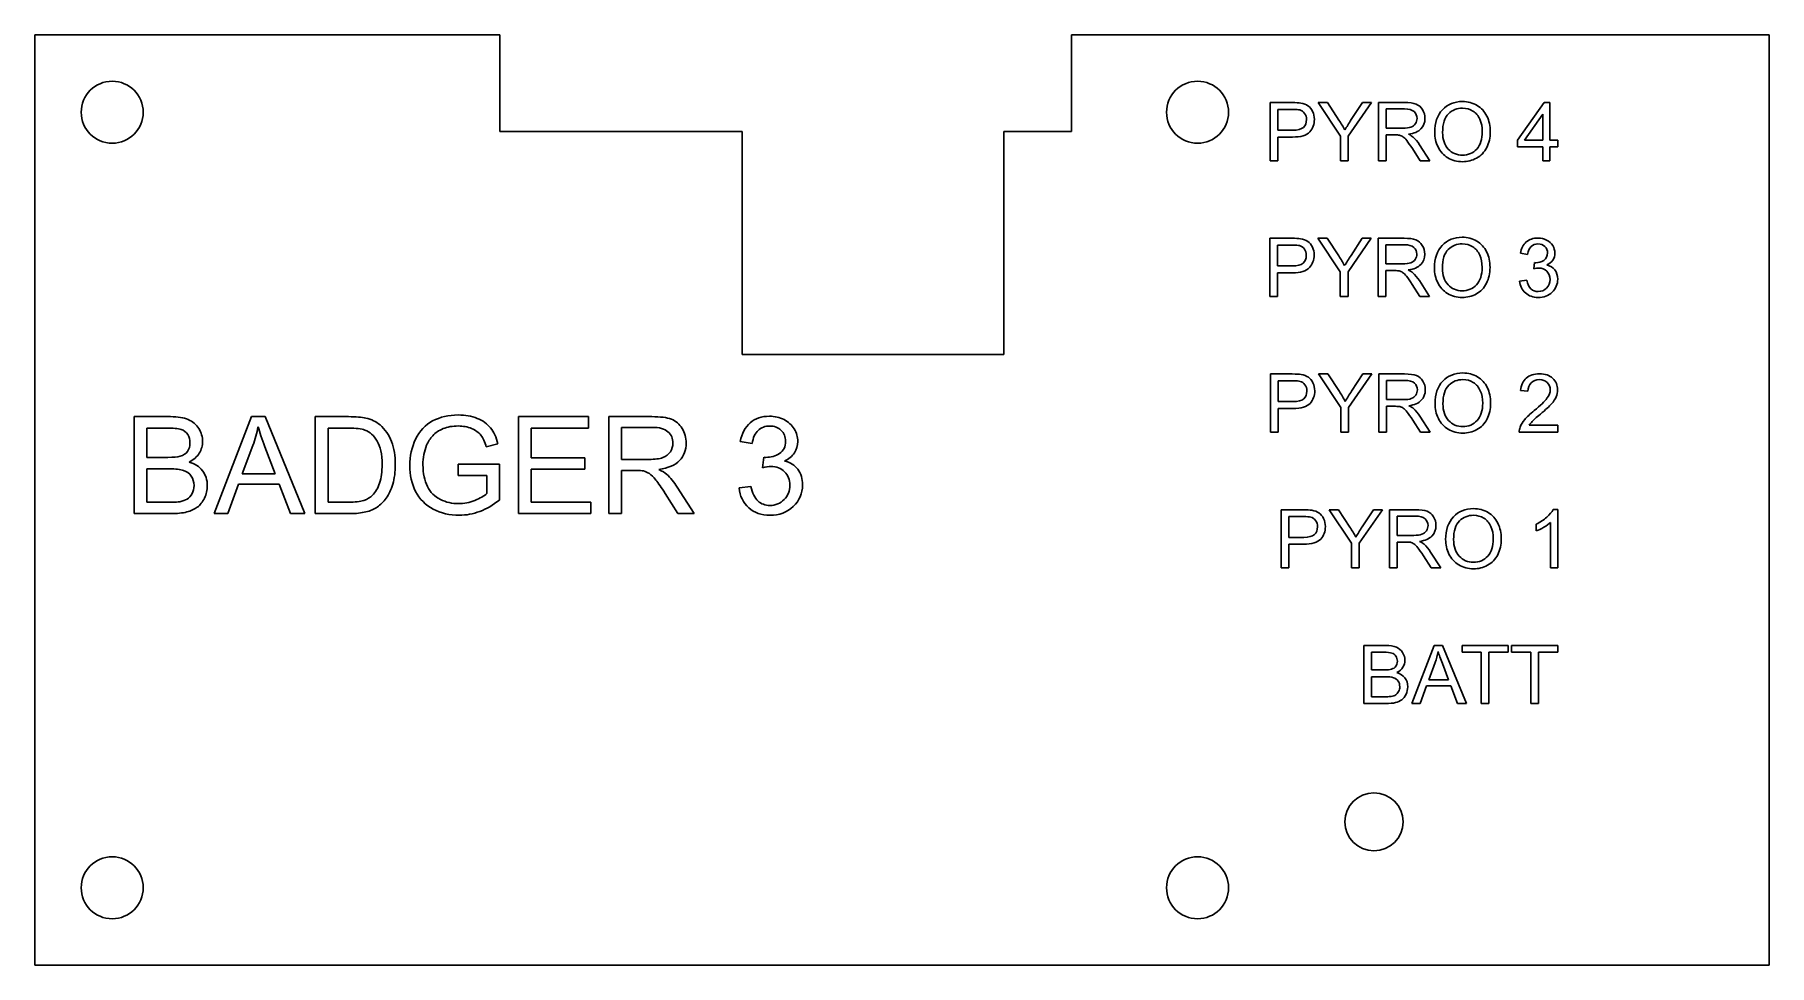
# Model space of a CAD drawing. Header units: millimetres. Extents: x 0 to 89.5, y 0 to 48.
import ezdxf

# ---------------------------------------------------------------- set-up
doc = ezdxf.new("R2010")
doc.units = ezdxf.units.MM
doc.layers.get('0').update_dxf_attribs({"lineweight": 25, "true_color": 0xffffff})

msp = doc.modelspace()

# ---------------------------------------------------------------- linework, layer by layer
for p, q in [((0, 48), (0, 0)), ((24, 48), (0, 48)), ((24, 48), (24, 43)), ((53.5, 43), (53.5, 48)), ((89.5, 48), (53.5, 48)), ((89.5, 0), (89.5, 48)), ((24, 43), (36.5, 43)), ((36.5, 43), (36.5, 31.5)), ((50, 31.5), (50, 43)), ((50, 43), (53.5, 43)), ((36.5, 31.5), (50, 31.5)), ((0, 0), (89.5, 0))]:
    msp.add_line(p, q)
at = {"color": 1, "true_color": 0xff0000}
for p, q in [((63.739, 41.5), (63.739, 44.5)), ((63.739, 44.5), (64.87, 44.5)), ((64.903, 44.146), (64.136, 44.146)), ((64.136, 44.146), (64.136, 43.073)), ((67.378, 42.771), (66.222, 44.5)), ((66.222, 44.5), (66.705, 44.5)), ((66.705, 44.5), (67.297, 43.595)), ((68.972, 44.5), (67.776, 42.771)), ((67.929, 43.618), (68.51, 44.5)), ((68.51, 44.5), (68.972, 44.5)), ((69.334, 41.5), (69.334, 44.5)), ((69.334, 44.5), (70.664, 44.5)), ((70.681, 44.169), (69.731, 44.169)), ((69.731, 44.169), (69.731, 43.176)), ((76.507, 42.556), (77.876, 44.5)), ((77.809, 43.909), (76.87, 42.556)), ((77.809, 42.556), (77.809, 43.909)), ((77.876, 44.5), (78.177, 44.5)), ((78.177, 44.5), (78.177, 42.556)), ((64.136, 43.073), (64.911, 43.073)), ((69.731, 43.176), (70.585, 43.176)), ((64.905, 42.72), (64.136, 42.72)), ((64.136, 42.72), (64.136, 41.5)), ((67.378, 41.5), (67.378, 42.771)), ((67.776, 42.771), (67.776, 41.5)), ((70.192, 42.832), (69.731, 42.832)), ((69.731, 42.832), (69.731, 41.5)), ((71.479, 41.5), (71.082, 42.124)), ((71.456, 42.317), (71.978, 41.5)), ((76.507, 42.218), (76.507, 42.556)), ((77.809, 42.218), (76.507, 42.218)), ((76.87, 42.556), (77.809, 42.556)), ((77.809, 41.5), (77.809, 42.218)), ((78.177, 42.556), (78.582, 42.556)), ((78.582, 42.218), (78.177, 42.218)), ((78.177, 42.218), (78.177, 41.5)), ((78.582, 42.556), (78.582, 42.218)), ((64.136, 41.5), (63.739, 41.5)), ((67.776, 41.5), (67.378, 41.5)), ((69.731, 41.5), (69.334, 41.5)), ((71.978, 41.5), (71.479, 41.5)), ((78.177, 41.5), (77.809, 41.5)), ((63.726, 34.5), (63.726, 37.5)), ((63.726, 37.5), (64.858, 37.5)), ((64.891, 37.146), (64.124, 37.146)), ((64.124, 37.146), (64.124, 36.073)), ((67.366, 35.771), (66.21, 37.5)), ((66.21, 37.5), (66.693, 37.5)), ((66.693, 37.5), (67.285, 36.595)), ((68.96, 37.5), (67.763, 35.771)), ((67.917, 36.618), (68.498, 37.5)), ((68.498, 37.5), (68.96, 37.5)), ((69.322, 34.5), (69.322, 37.5)), ((69.322, 37.5), (70.652, 37.5)), ((70.669, 37.169), (69.719, 37.169)), ((69.719, 37.169), (69.719, 36.176)), ((77.023, 36.669), (76.654, 36.734)), ((64.124, 36.073), (64.899, 36.073)), ((69.719, 36.176), (70.572, 36.176)), ((70.18, 35.832), (69.719, 35.832)), ((69.719, 35.832), (69.719, 34.5)), ((77.344, 35.92), (77.385, 36.243)), ((64.893, 35.72), (64.124, 35.72)), ((64.124, 35.72), (64.124, 34.5)), ((67.366, 34.5), (67.366, 35.771)), ((67.763, 35.771), (67.763, 34.5)), ((71.467, 34.5), (71.069, 35.124)), ((71.444, 35.317), (71.966, 34.5)), ((76.618, 35.292), (76.986, 35.341)), ((64.124, 34.5), (63.726, 34.5)), ((67.763, 34.5), (67.366, 34.5)), ((69.719, 34.5), (69.322, 34.5)), ((71.966, 34.5), (71.467, 34.5)), ((63.757, 27.5), (63.757, 30.5)), ((63.757, 30.5), (64.889, 30.5)), ((67.397, 28.771), (66.241, 30.5)), ((66.241, 30.5), (66.724, 30.5)), ((66.724, 30.5), (67.316, 29.595)), ((68.991, 30.5), (67.794, 28.771)), ((67.948, 29.618), (68.529, 30.5)), ((68.529, 30.5), (68.991, 30.5)), ((69.353, 27.5), (69.353, 30.5)), ((69.353, 30.5), (70.683, 30.5)), ((64.922, 30.146), (64.154, 30.146)), ((64.154, 30.146), (64.154, 29.073)), ((70.7, 30.169), (69.75, 30.169)), ((69.75, 30.169), (69.75, 29.176)), ((77.048, 29.606), (76.669, 29.645)), ((64.154, 29.073), (64.93, 29.073)), ((64.924, 28.72), (64.154, 28.72)), ((64.154, 28.72), (64.154, 27.5)), ((67.397, 27.5), (67.397, 28.771)), ((67.794, 28.771), (67.794, 27.5)), ((69.75, 29.176), (70.603, 29.176)), ((70.21, 28.832), (69.75, 28.832)), ((69.75, 28.832), (69.75, 27.5)), ((5.13, 23.299), (5.13, 28.299)), ((5.13, 28.299), (7.006, 28.299)), ((9.266, 23.299), (11.187, 28.299)), ((11.187, 28.299), (11.899, 28.299)), ((11.899, 28.299), (13.946, 23.299)), ((14.473, 23.299), (14.473, 28.299)), ((14.473, 28.299), (16.196, 28.299)), ((24.963, 23.299), (24.963, 28.299)), ((24.963, 28.299), (28.578, 28.299)), ((28.578, 28.299), (28.578, 27.709)), ((29.617, 23.299), (29.617, 28.299)), ((29.617, 28.299), (31.834, 28.299)), ((31.861, 27.747), (30.278, 27.747)), ((30.278, 27.747), (30.278, 26.093)), ((71.498, 27.5), (71.1, 28.124)), ((71.475, 28.317), (71.997, 27.5)), ((77.111, 27.854), (78.582, 27.854)), ((78.582, 27.854), (78.582, 27.5)), ((6.791, 27.709), (5.792, 27.709)), ((5.792, 27.709), (5.792, 26.198)), ((16.185, 27.709), (15.135, 27.709)), ((15.135, 27.709), (15.135, 23.89)), ((23.899, 26.901), (23.303, 26.737)), ((28.578, 27.709), (25.624, 27.709)), ((25.624, 27.709), (25.624, 26.178)), ((37.019, 26.915), (36.406, 27.023)), ((64.154, 27.5), (63.757, 27.5)), ((67.794, 27.5), (67.397, 27.5)), ((69.75, 27.5), (69.353, 27.5)), ((71.997, 27.5), (71.498, 27.5)), ((78.582, 27.5), (76.599, 27.5)), ((5.792, 26.198), (6.873, 26.198)), ((11.258, 26.819), (10.709, 25.353)), ((12.404, 25.353), (11.883, 26.737)), ((25.624, 26.178), (28.39, 26.178)), ((28.39, 26.178), (28.39, 25.591)), ((30.278, 26.093), (31.701, 26.093)), ((37.555, 25.666), (37.623, 26.205)), ((6.948, 25.608), (5.792, 25.608)), ((5.792, 25.608), (5.792, 23.89)), ((10.709, 25.353), (12.404, 25.353)), ((21.856, 25.847), (23.975, 25.851)), ((21.856, 25.26), (21.856, 25.847)), ((23.326, 25.26), (21.856, 25.26)), ((23.326, 24.329), (23.326, 25.26)), ((23.975, 25.851), (23.975, 23.995)), ((28.39, 25.591), (25.624, 25.591)), ((25.624, 25.591), (25.624, 23.89)), ((31.046, 25.52), (30.278, 25.52)), ((30.278, 25.52), (30.278, 23.299)), ((10.518, 24.814), (9.969, 23.299)), ((12.609, 24.814), (10.518, 24.814)), ((13.192, 23.299), (12.609, 24.814)), ((33.191, 23.299), (32.529, 24.34)), ((33.154, 24.661), (34.024, 23.299)), ((36.344, 24.62), (36.958, 24.701)), ((7.037, 23.299), (5.13, 23.299)), ((5.792, 23.89), (7.037, 23.89)), ((9.969, 23.299), (9.266, 23.299)), ((13.946, 23.299), (13.192, 23.299)), ((16.278, 23.299), (14.473, 23.299)), ((15.135, 23.89), (16.203, 23.89)), ((28.694, 23.299), (24.963, 23.299)), ((25.624, 23.89), (28.694, 23.89)), ((28.694, 23.89), (28.694, 23.299)), ((30.278, 23.299), (29.617, 23.299)), ((34.024, 23.299), (33.191, 23.299)), ((64.306, 20.5), (64.306, 23.5)), ((64.306, 23.5), (65.438, 23.5)), ((67.946, 21.771), (66.79, 23.5)), ((66.79, 23.5), (67.272, 23.5)), ((67.272, 23.5), (67.864, 22.595)), ((69.54, 23.5), (68.343, 21.771)), ((68.496, 22.618), (69.078, 23.5)), ((69.078, 23.5), (69.54, 23.5)), ((69.902, 20.5), (69.902, 23.5)), ((69.902, 23.5), (71.231, 23.5)), ((78.345, 23.512), (78.582, 23.512)), ((78.582, 23.512), (78.582, 20.5)), ((65.47, 23.146), (64.703, 23.146)), ((64.703, 23.146), (64.703, 22.073)), ((71.248, 23.169), (70.298, 23.169)), ((70.298, 23.169), (70.298, 22.176)), ((77.477, 22.403), (77.477, 22.759)), ((78.214, 20.5), (78.214, 22.847)), ((64.703, 22.073), (65.478, 22.073)), ((65.473, 21.72), (64.703, 21.72)), ((64.703, 21.72), (64.703, 20.5)), ((67.946, 20.5), (67.946, 21.771)), ((68.343, 21.771), (68.343, 20.5)), ((70.298, 22.176), (71.152, 22.176)), ((70.759, 21.832), (70.298, 21.832)), ((70.298, 21.832), (70.298, 20.5)), ((72.046, 20.5), (71.649, 21.124)), ((72.024, 21.317), (72.546, 20.5)), ((64.703, 20.5), (64.306, 20.5)), ((68.343, 20.5), (67.946, 20.5)), ((70.298, 20.5), (69.902, 20.5)), ((72.546, 20.5), (72.046, 20.5)), ((78.582, 20.5), (78.214, 20.5)), ((68.579, 13.5), (68.579, 16.5)), ((68.579, 16.5), (69.704, 16.5)), ((69.575, 16.146), (68.975, 16.146)), ((68.975, 16.146), (68.975, 15.239)), ((71.06, 13.5), (72.213, 16.5)), ((72.213, 16.5), (72.64, 16.5)), ((72.64, 16.5), (73.868, 13.5)), ((73.645, 16.146), (73.645, 16.5)), ((73.645, 16.5), (76.023, 16.5)), ((74.634, 16.146), (73.645, 16.146)), ((74.634, 13.5), (74.634, 16.146)), ((76.023, 16.146), (75.03, 16.146)), ((75.03, 16.146), (75.03, 13.5)), ((76.023, 16.5), (76.023, 16.146)), ((76.205, 16.146), (76.205, 16.5)), ((76.205, 16.5), (78.582, 16.5)), ((77.193, 16.146), (76.205, 16.146)), ((77.193, 13.5), (77.193, 16.146)), ((78.582, 16.146), (77.59, 16.146)), ((77.59, 16.146), (77.59, 13.5)), ((78.582, 16.5), (78.582, 16.146)), ((68.975, 15.239), (69.624, 15.239)), ((72.255, 15.612), (71.926, 14.732)), ((72.943, 14.732), (72.63, 15.563)), ((69.669, 14.885), (68.975, 14.885)), ((68.975, 14.885), (68.975, 13.854)), ((71.811, 14.408), (71.482, 13.5)), ((73.066, 14.408), (71.811, 14.408)), ((71.926, 14.732), (72.943, 14.732)), ((73.416, 13.5), (73.066, 14.408)), ((69.722, 13.5), (68.579, 13.5)), ((68.975, 13.854), (69.722, 13.854)), ((71.482, 13.5), (71.06, 13.5)), ((73.868, 13.5), (73.416, 13.5)), ((75.03, 13.5), (74.634, 13.5)), ((77.59, 13.5), (77.193, 13.5))]:
    msp.add_line(p, q, dxfattribs=at)
for centre, radius in [((4, 44), 1.6), ((60, 44), 1.6), ((69.1, 7.4), 1.5), ((4, 4), 1.6), ((60, 4), 1.6)]:
    msp.add_circle(centre, radius)
for points in [[(64.87, 44.5), (65.07, 44.5), (65.222, 44.49), (65.327, 44.471)], [(65.274, 44.119), (65.207, 44.137), (65.083, 44.146), (64.903, 44.146)], [(65.524, 43.942), (65.461, 44.032), (65.377, 44.091), (65.274, 44.119)], [(65.327, 44.471), (65.474, 44.446), (65.597, 44.4), (65.697, 44.331)], [(65.619, 43.62), (65.619, 43.745), (65.588, 43.853), (65.524, 43.942)], [(65.697, 44.331), (65.796, 44.262), (65.877, 44.166), (65.937, 44.042)], [(65.937, 44.042), (65.998, 43.917), (66.028, 43.781), (66.028, 43.632)], [(70.664, 44.5), (70.932, 44.5), (71.135, 44.473), (71.274, 44.419)], [(71.169, 44.031), (71.066, 44.123), (70.903, 44.169), (70.681, 44.169)], [(71.323, 43.681), (71.323, 43.823), (71.272, 43.94), (71.169, 44.031)], [(71.274, 44.419), (71.413, 44.365), (71.525, 44.27), (71.608, 44.134)], [(71.608, 44.134), (71.691, 43.997), (71.733, 43.846), (71.733, 43.681)], [(72.234, 42.961), (72.234, 43.459), (72.367, 43.849), (72.635, 44.13)], [(72.635, 44.13), (72.902, 44.412), (73.247, 44.553), (73.67, 44.553)], [(72.947, 43.922), (72.744, 43.729), (72.643, 43.407), (72.643, 42.955)], [(73.672, 44.211), (73.391, 44.211), (73.149, 44.115), (72.947, 43.922)], [(73.67, 44.553), (73.947, 44.553), (74.197, 44.487), (74.419, 44.355)], [(74.207, 44.061), (74.048, 44.161), (73.87, 44.211), (73.672, 44.211)], [(74.569, 43.637), (74.487, 43.82), (74.366, 43.961), (74.207, 44.061)], [(74.419, 44.355), (74.641, 44.222), (74.811, 44.038), (74.928, 43.801)], [(65.785, 42.985), (65.623, 42.808), (65.33, 42.72), (64.905, 42.72)], [(64.911, 43.073), (65.168, 43.073), (65.35, 43.121), (65.458, 43.217)], [(65.458, 43.217), (65.565, 43.312), (65.619, 43.447), (65.619, 43.62)], [(66.028, 43.632), (66.028, 43.377), (65.947, 43.161), (65.785, 42.985)], [(67.297, 43.595), (67.406, 43.426), (67.508, 43.257), (67.602, 43.088)], [(67.602, 43.088), (67.692, 43.245), (67.801, 43.422), (67.929, 43.618)], [(70.585, 43.176), (70.766, 43.176), (70.908, 43.195), (71.01, 43.232)], [(71.526, 43.143), (71.388, 42.997), (71.175, 42.904), (70.888, 42.865)], [(71.01, 43.232), (71.113, 43.27), (71.19, 43.33), (71.243, 43.412)], [(71.243, 43.412), (71.297, 43.495), (71.323, 43.584), (71.323, 43.681)], [(71.733, 43.681), (71.733, 43.469), (71.664, 43.289), (71.526, 43.143)], [(72.406, 42.212), (72.291, 42.448), (72.234, 42.698), (72.234, 42.961)], [(74.404, 42.104), (74.597, 42.314), (74.693, 42.612), (74.693, 42.998)], [(74.693, 42.998), (74.693, 43.242), (74.652, 43.455), (74.569, 43.637)], [(75.103, 42.996), (75.103, 42.692), (75.041, 42.42), (74.918, 42.179)], [(74.928, 43.801), (75.044, 43.564), (75.103, 43.296), (75.103, 42.996)], [(70.413, 42.818), (70.368, 42.828), (70.294, 42.832), (70.192, 42.832)], [(70.594, 42.738), (70.534, 42.776), (70.474, 42.803), (70.413, 42.818)], [(70.795, 42.537), (70.72, 42.633), (70.653, 42.7), (70.594, 42.738)], [(71.082, 42.124), (70.966, 42.304), (70.87, 42.442), (70.795, 42.537)], [(70.888, 42.865), (70.992, 42.814), (71.072, 42.765), (71.127, 42.715)], [(71.127, 42.715), (71.243, 42.609), (71.353, 42.476), (71.456, 42.317)], [(72.911, 41.653), (72.689, 41.79), (72.52, 41.976), (72.406, 42.212)], [(72.643, 42.955), (72.643, 42.593), (72.74, 42.308), (72.934, 42.101)], [(72.934, 42.101), (73.129, 41.893), (73.373, 41.789), (73.666, 41.789)], [(73.666, 41.789), (73.965, 41.789), (74.211, 41.894), (74.404, 42.104)], [(74.918, 42.179), (74.796, 41.939), (74.622, 41.757), (74.396, 41.634)], [(73.668, 41.449), (73.386, 41.449), (73.133, 41.517), (72.911, 41.653)], [(74.396, 41.634), (74.171, 41.511), (73.928, 41.449), (73.668, 41.449)], [(64.858, 37.5), (65.057, 37.5), (65.209, 37.49), (65.314, 37.471)], [(65.261, 37.119), (65.194, 37.137), (65.071, 37.146), (64.891, 37.146)], [(65.512, 36.942), (65.448, 37.032), (65.365, 37.091), (65.261, 37.119)], [(65.314, 37.471), (65.462, 37.446), (65.585, 37.4), (65.685, 37.331)], [(65.607, 36.62), (65.607, 36.745), (65.575, 36.853), (65.512, 36.942)], [(65.685, 37.331), (65.784, 37.262), (65.864, 37.166), (65.925, 37.042)], [(65.925, 37.042), (65.986, 36.917), (66.016, 36.781), (66.016, 36.632)], [(70.652, 37.5), (70.919, 37.5), (71.123, 37.473), (71.262, 37.419)], [(71.157, 37.031), (71.054, 37.123), (70.891, 37.169), (70.669, 37.169)], [(71.311, 36.681), (71.311, 36.823), (71.259, 36.94), (71.157, 37.031)], [(71.262, 37.419), (71.401, 37.365), (71.512, 37.27), (71.596, 37.134)], [(71.596, 37.134), (71.679, 36.997), (71.721, 36.846), (71.721, 36.681)], [(72.221, 35.961), (72.221, 36.459), (72.355, 36.849), (72.622, 37.13)], [(72.622, 37.13), (72.89, 37.412), (73.235, 37.553), (73.658, 37.553)], [(72.934, 36.922), (72.732, 36.729), (72.631, 36.407), (72.631, 35.955)], [(73.66, 37.211), (73.379, 37.211), (73.137, 37.115), (72.934, 36.922)], [(73.658, 37.553), (73.935, 37.553), (74.184, 37.487), (74.407, 37.355)], [(74.195, 37.061), (74.036, 37.161), (73.858, 37.211), (73.66, 37.211)], [(74.557, 36.637), (74.475, 36.82), (74.354, 36.961), (74.195, 37.061)], [(74.407, 37.355), (74.629, 37.222), (74.799, 37.038), (74.915, 36.801)], [(74.915, 36.801), (75.032, 36.564), (75.09, 36.296), (75.09, 35.996)], [(76.654, 36.734), (76.7, 36.982), (76.802, 37.173), (76.962, 37.309)], [(76.962, 37.309), (77.121, 37.444), (77.32, 37.512), (77.557, 37.512)], [(77.207, 37.074), (77.112, 36.984), (77.05, 36.849), (77.023, 36.669)], [(77.565, 37.209), (77.422, 37.209), (77.303, 37.164), (77.207, 37.074)], [(77.557, 37.512), (77.721, 37.512), (77.871, 37.477), (78.009, 37.407)], [(77.919, 37.076), (77.828, 37.165), (77.71, 37.209), (77.565, 37.209)], [(77.868, 36.362), (77.994, 36.444), (78.056, 36.57), (78.056, 36.741)], [(78.056, 36.741), (78.056, 36.876), (78.011, 36.987), (77.919, 37.076)], [(78.009, 37.407), (78.147, 37.337), (78.253, 37.241), (78.326, 37.119)], [(78.326, 37.119), (78.399, 36.998), (78.435, 36.869), (78.435, 36.732)], [(78.435, 36.732), (78.435, 36.603), (78.4, 36.485), (78.331, 36.378)], [(65.773, 35.985), (65.611, 35.808), (65.317, 35.72), (64.893, 35.72)], [(64.899, 36.073), (65.155, 36.073), (65.337, 36.121), (65.445, 36.217)], [(65.445, 36.217), (65.553, 36.312), (65.607, 36.447), (65.607, 36.62)], [(66.016, 36.632), (66.016, 36.377), (65.935, 36.161), (65.773, 35.985)], [(67.285, 36.595), (67.394, 36.426), (67.495, 36.257), (67.59, 36.088)], [(67.59, 36.088), (67.68, 36.245), (67.789, 36.422), (67.917, 36.618)], [(70.401, 35.818), (70.355, 35.828), (70.282, 35.832), (70.18, 35.832)], [(70.581, 35.738), (70.522, 35.776), (70.462, 35.803), (70.401, 35.818)], [(70.572, 36.176), (70.754, 36.176), (70.896, 36.195), (70.998, 36.232)], [(71.514, 36.143), (71.376, 35.997), (71.163, 35.904), (70.875, 35.865)], [(70.875, 35.865), (70.98, 35.814), (71.06, 35.765), (71.115, 35.715)], [(70.998, 36.232), (71.1, 36.27), (71.178, 36.33), (71.231, 36.412)], [(71.231, 36.412), (71.284, 36.495), (71.311, 36.584), (71.311, 36.681)], [(71.721, 36.681), (71.721, 36.469), (71.652, 36.289), (71.514, 36.143)], [(72.393, 35.212), (72.279, 35.448), (72.221, 35.698), (72.221, 35.961)], [(72.631, 35.955), (72.631, 35.593), (72.728, 35.308), (72.922, 35.101)], [(74.391, 35.104), (74.584, 35.314), (74.681, 35.612), (74.681, 35.998)], [(74.681, 35.998), (74.681, 36.242), (74.64, 36.455), (74.557, 36.637)], [(75.09, 35.996), (75.09, 35.692), (75.029, 35.42), (74.906, 35.179)], [(77.604, 35.961), (77.534, 35.961), (77.448, 35.947), (77.344, 35.92)], [(77.385, 36.243), (77.41, 36.241), (77.429, 36.239), (77.445, 36.239)], [(77.445, 36.239), (77.601, 36.239), (77.743, 36.28), (77.868, 36.362)], [(78.026, 35.796), (77.915, 35.906), (77.775, 35.961), (77.604, 35.961)], [(78.331, 36.378), (78.261, 36.272), (78.158, 36.188), (78.022, 36.125)], [(78.022, 36.125), (78.199, 36.084), (78.337, 35.999), (78.435, 35.87)], [(78.435, 35.87), (78.533, 35.741), (78.582, 35.58), (78.582, 35.386)], [(70.783, 35.537), (70.708, 35.633), (70.641, 35.7), (70.581, 35.738)], [(71.069, 35.124), (70.953, 35.304), (70.858, 35.442), (70.783, 35.537)], [(71.115, 35.715), (71.23, 35.609), (71.34, 35.476), (71.444, 35.317)], [(72.899, 34.653), (72.676, 34.79), (72.508, 34.976), (72.393, 35.212)], [(72.922, 35.101), (73.117, 34.893), (73.36, 34.789), (73.653, 34.789)], [(73.653, 34.789), (73.952, 34.789), (74.198, 34.894), (74.391, 35.104)], [(74.906, 35.179), (74.783, 34.939), (74.609, 34.757), (74.384, 34.634)], [(76.915, 34.682), (76.741, 34.839), (76.642, 35.042), (76.618, 35.292)], [(76.986, 35.341), (77.028, 35.132), (77.1, 34.982), (77.202, 34.89)], [(77.573, 34.752), (77.747, 34.752), (77.893, 34.812), (78.012, 34.932)], [(78.012, 34.932), (78.132, 35.052), (78.191, 35.201), (78.191, 35.378)], [(78.191, 35.378), (78.191, 35.547), (78.136, 35.686), (78.026, 35.796)], [(78.582, 35.386), (78.582, 35.124), (78.487, 34.902), (78.296, 34.72)], [(73.656, 34.449), (73.373, 34.449), (73.121, 34.517), (72.899, 34.653)], [(74.384, 34.634), (74.159, 34.511), (73.916, 34.449), (73.656, 34.449)], [(77.571, 34.447), (77.308, 34.447), (77.089, 34.525), (76.915, 34.682)], [(77.202, 34.89), (77.303, 34.798), (77.427, 34.752), (77.573, 34.752)], [(78.296, 34.72), (78.105, 34.538), (77.863, 34.447), (77.571, 34.447)], [(64.889, 30.5), (65.088, 30.5), (65.24, 30.49), (65.345, 30.471)], [(65.345, 30.471), (65.493, 30.446), (65.616, 30.4), (65.716, 30.331)], [(70.683, 30.5), (70.95, 30.5), (71.154, 30.473), (71.293, 30.419)], [(72.653, 30.13), (72.921, 30.412), (73.266, 30.553), (73.689, 30.553)], [(73.689, 30.553), (73.966, 30.553), (74.215, 30.487), (74.438, 30.355)], [(76.962, 30.29), (77.131, 30.438), (77.358, 30.512), (77.643, 30.512)], [(77.643, 30.512), (77.931, 30.512), (78.159, 30.432), (78.327, 30.273)], [(65.292, 30.119), (65.225, 30.137), (65.102, 30.146), (64.922, 30.146)], [(65.543, 29.942), (65.479, 30.032), (65.396, 30.091), (65.292, 30.119)], [(65.476, 29.217), (65.584, 29.312), (65.638, 29.447), (65.638, 29.62)], [(65.638, 29.62), (65.638, 29.745), (65.606, 29.853), (65.543, 29.942)], [(65.716, 30.331), (65.815, 30.262), (65.895, 30.166), (65.956, 30.042)], [(66.047, 29.632), (66.047, 29.377), (65.966, 29.161), (65.804, 28.985)], [(65.956, 30.042), (66.017, 29.917), (66.047, 29.781), (66.047, 29.632)], [(67.316, 29.595), (67.425, 29.426), (67.526, 29.257), (67.621, 29.088)], [(67.621, 29.088), (67.711, 29.245), (67.82, 29.422), (67.948, 29.618)], [(71.187, 30.031), (71.085, 30.123), (70.922, 30.169), (70.7, 30.169)], [(71.342, 29.681), (71.342, 29.823), (71.29, 29.94), (71.187, 30.031)], [(71.262, 29.412), (71.315, 29.495), (71.342, 29.584), (71.342, 29.681)], [(71.293, 30.419), (71.432, 30.365), (71.543, 30.27), (71.626, 30.134)], [(71.751, 29.681), (71.751, 29.469), (71.683, 29.289), (71.545, 29.143)], [(71.626, 30.134), (71.71, 29.997), (71.751, 29.846), (71.751, 29.681)], [(72.252, 28.961), (72.252, 29.459), (72.386, 29.849), (72.653, 30.13)], [(72.965, 29.922), (72.763, 29.729), (72.661, 29.407), (72.661, 28.955)], [(73.691, 30.211), (73.41, 30.211), (73.168, 30.115), (72.965, 29.922)], [(74.226, 30.061), (74.067, 30.161), (73.888, 30.211), (73.691, 30.211)], [(74.588, 29.637), (74.505, 29.82), (74.385, 29.961), (74.226, 30.061)], [(74.438, 30.355), (74.66, 30.222), (74.829, 30.038), (74.946, 29.801)], [(74.712, 28.998), (74.712, 29.242), (74.67, 29.455), (74.588, 29.637)], [(74.946, 29.801), (75.063, 29.564), (75.121, 29.296), (75.121, 28.996)], [(76.669, 29.645), (76.695, 29.927), (76.793, 30.142), (76.962, 30.29)], [(77.209, 30.048), (77.103, 29.941), (77.049, 29.794), (77.048, 29.606)], [(77.635, 30.207), (77.458, 30.207), (77.316, 30.154), (77.209, 30.048)], [(78.043, 30.057), (77.939, 30.157), (77.803, 30.207), (77.635, 30.207)], [(78.028, 29.244), (78.143, 29.4), (78.2, 29.548), (78.2, 29.688)], [(78.2, 29.688), (78.2, 29.833), (78.148, 29.956), (78.043, 30.057)], [(78.327, 30.273), (78.495, 30.113), (78.578, 29.915), (78.578, 29.679)], [(78.578, 29.679), (78.578, 29.559), (78.554, 29.441), (78.505, 29.325)], [(65.804, 28.985), (65.642, 28.808), (65.348, 28.72), (64.924, 28.72)], [(64.93, 29.073), (65.186, 29.073), (65.368, 29.121), (65.476, 29.217)], [(70.431, 28.818), (70.386, 28.828), (70.313, 28.832), (70.21, 28.832)], [(70.612, 28.738), (70.553, 28.776), (70.493, 28.803), (70.431, 28.818)], [(70.603, 29.176), (70.785, 29.176), (70.927, 29.195), (71.029, 29.232)], [(70.814, 28.537), (70.739, 28.633), (70.672, 28.7), (70.612, 28.738)], [(71.545, 29.143), (71.407, 28.997), (71.194, 28.904), (70.906, 28.865)], [(70.906, 28.865), (71.011, 28.814), (71.091, 28.765), (71.145, 28.715)], [(71.029, 29.232), (71.131, 29.27), (71.209, 29.33), (71.262, 29.412)], [(71.145, 28.715), (71.261, 28.609), (71.371, 28.476), (71.475, 28.317)], [(72.424, 28.212), (72.31, 28.448), (72.252, 28.698), (72.252, 28.961)], [(72.661, 28.955), (72.661, 28.593), (72.759, 28.308), (72.953, 28.101)], [(74.422, 28.104), (74.615, 28.314), (74.712, 28.612), (74.712, 28.998)], [(75.121, 28.996), (75.121, 28.692), (75.06, 28.42), (74.937, 28.179)], [(77.367, 28.609), (77.693, 28.876), (77.913, 29.088), (78.028, 29.244)], [(78.26, 28.959), (78.146, 28.831), (77.957, 28.655), (77.693, 28.431)], [(78.505, 29.325), (78.456, 29.209), (78.374, 29.087), (78.26, 28.959)], [(7.006, 28.299), (7.388, 28.299), (7.695, 28.249), (7.925, 28.148)], [(7.925, 28.148), (8.156, 28.046), (8.337, 27.891), (8.468, 27.68)], [(11.527, 27.774), (11.464, 27.454), (11.374, 27.135), (11.258, 26.819)], [(11.883, 26.737), (11.723, 27.158), (11.605, 27.503), (11.527, 27.774)], [(16.196, 28.299), (16.584, 28.299), (16.881, 28.275), (17.086, 28.227)], [(17.086, 28.227), (17.372, 28.161), (17.617, 28.042), (17.819, 27.87)], [(17.819, 27.87), (18.083, 27.647), (18.28, 27.362), (18.411, 27.015)], [(19.655, 27.138), (19.858, 27.56), (20.151, 27.873), (20.533, 28.078)], [(20.533, 28.078), (20.915, 28.282), (21.355, 28.385), (21.853, 28.385)], [(21.856, 27.818), (21.554, 27.818), (21.293, 27.772), (21.072, 27.68)], [(21.853, 28.385), (22.214, 28.385), (22.541, 28.326), (22.833, 28.209)], [(22.545, 27.687), (22.338, 27.774), (22.109, 27.818), (21.856, 27.818)], [(22.833, 28.209), (23.126, 28.092), (23.355, 27.929), (23.521, 27.72)], [(31.834, 28.299), (32.279, 28.299), (32.618, 28.255), (32.85, 28.165)], [(32.675, 27.518), (32.503, 27.671), (32.232, 27.747), (31.861, 27.747)], [(32.85, 28.165), (33.082, 28.075), (33.267, 27.916), (33.406, 27.689)], [(36.406, 27.023), (36.481, 27.435), (36.651, 27.754), (36.917, 27.981)], [(36.917, 27.981), (37.183, 28.207), (37.514, 28.32), (37.91, 28.32)], [(37.924, 27.815), (37.685, 27.815), (37.486, 27.74), (37.327, 27.59)], [(37.91, 28.32), (38.183, 28.32), (38.434, 28.261), (38.664, 28.144)], [(38.513, 27.593), (38.361, 27.741), (38.164, 27.815), (37.924, 27.815)], [(38.664, 28.144), (38.893, 28.027), (39.069, 27.868), (39.191, 27.665)], [(71.1, 28.124), (70.984, 28.304), (70.889, 28.442), (70.814, 28.537)], [(72.93, 27.653), (72.707, 27.79), (72.539, 27.976), (72.424, 28.212)], [(72.953, 28.101), (73.148, 27.893), (73.391, 27.789), (73.684, 27.789)], [(73.684, 27.789), (73.983, 27.789), (74.229, 27.894), (74.422, 28.104)], [(74.937, 28.179), (74.814, 27.939), (74.64, 27.757), (74.415, 27.634)], [(76.599, 27.5), (76.597, 27.589), (76.611, 27.674), (76.643, 27.756)], [(76.643, 27.756), (76.693, 27.891), (76.774, 28.024), (76.885, 28.155)], [(76.885, 28.155), (76.996, 28.286), (77.157, 28.437), (77.367, 28.609)], [(77.267, 28.053), (77.204, 27.987), (77.152, 27.921), (77.111, 27.854)], [(77.693, 28.431), (77.471, 28.245), (77.329, 28.12), (77.267, 28.053)], [(7.552, 27.639), (7.404, 27.686), (7.151, 27.709), (6.791, 27.709)], [(7.893, 27.38), (7.813, 27.506), (7.699, 27.593), (7.552, 27.639)], [(7.884, 26.505), (7.97, 26.621), (8.012, 26.766), (8.012, 26.942)], [(8.012, 26.942), (8.012, 27.108), (7.972, 27.254), (7.893, 27.38)], [(8.468, 27.68), (8.598, 27.47), (8.664, 27.25), (8.664, 27.02)], [(8.664, 27.02), (8.664, 26.806), (8.606, 26.605), (8.49, 26.417)], [(17.041, 27.607), (16.864, 27.675), (16.579, 27.709), (16.185, 27.709)], [(17.667, 27.043), (17.496, 27.323), (17.287, 27.512), (17.041, 27.607)], [(17.925, 25.837), (17.925, 26.36), (17.839, 26.762), (17.667, 27.043)], [(18.411, 27.015), (18.542, 26.668), (18.607, 26.272), (18.607, 25.827)], [(19.35, 25.775), (19.35, 26.262), (19.451, 26.716), (19.655, 27.138)], [(20.538, 27.317), (20.403, 27.167), (20.298, 27.002), (20.223, 26.823)], [(21.072, 27.68), (20.851, 27.588), (20.673, 27.467), (20.538, 27.317)], [(23.023, 27.337), (22.911, 27.483), (22.752, 27.599), (22.545, 27.687)], [(23.303, 26.737), (23.227, 26.992), (23.134, 27.192), (23.023, 27.337)], [(23.521, 27.72), (23.687, 27.51), (23.813, 27.237), (23.899, 26.901)], [(32.932, 26.935), (32.932, 27.171), (32.846, 27.366), (32.675, 27.518)], [(32.799, 26.487), (32.888, 26.624), (32.932, 26.774), (32.932, 26.935)], [(33.615, 26.935), (33.615, 26.58), (33.5, 26.281), (33.27, 26.038)], [(33.406, 27.689), (33.545, 27.461), (33.615, 27.21), (33.615, 26.935)], [(37.327, 27.59), (37.168, 27.44), (37.065, 27.215), (37.019, 26.915)], [(38.428, 26.403), (38.638, 26.539), (38.742, 26.75), (38.742, 27.034)], [(38.742, 27.034), (38.742, 27.259), (38.666, 27.445), (38.513, 27.593)], [(39.191, 27.665), (39.312, 27.463), (39.373, 27.248), (39.373, 27.02)], [(39.373, 27.02), (39.373, 26.804), (39.315, 26.607), (39.199, 26.43)], [(73.687, 27.449), (73.404, 27.449), (73.152, 27.517), (72.93, 27.653)], [(74.415, 27.634), (74.19, 27.511), (73.947, 27.449), (73.687, 27.449)], [(6.873, 26.198), (7.166, 26.198), (7.377, 26.218), (7.504, 26.257)], [(7.504, 26.257), (7.673, 26.306), (7.799, 26.389), (7.884, 26.505)], [(8.49, 26.417), (8.374, 26.228), (8.199, 26.076), (7.965, 25.959)], [(7.965, 25.959), (8.267, 25.871), (8.499, 25.72), (8.662, 25.506)], [(20.223, 26.823), (20.096, 26.514), (20.032, 26.178), (20.032, 25.816)], [(31.701, 26.093), (32.003, 26.093), (32.24, 26.124), (32.41, 26.187)], [(33.27, 26.038), (33.04, 25.795), (32.686, 25.64), (32.206, 25.574)], [(32.41, 26.187), (32.581, 26.249), (32.71, 26.349), (32.799, 26.487)], [(37.623, 26.205), (37.664, 26.201), (37.697, 26.198), (37.722, 26.198)], [(37.722, 26.198), (37.984, 26.198), (38.219, 26.267), (38.428, 26.403)], [(39.199, 26.43), (39.083, 26.253), (38.912, 26.112), (38.684, 26.008)], [(38.684, 26.008), (38.98, 25.94), (39.21, 25.798), (39.373, 25.583)], [(7.679, 25.525), (7.51, 25.58), (7.266, 25.608), (6.948, 25.608)], [(8.077, 25.235), (7.981, 25.373), (7.849, 25.469), (7.679, 25.525)], [(8.22, 24.749), (8.22, 24.936), (8.172, 25.098), (8.077, 25.235)], [(8.662, 25.506), (8.825, 25.292), (8.906, 25.04), (8.906, 24.749)], [(17.794, 24.874), (17.881, 25.139), (17.925, 25.46), (17.925, 25.837)], [(18.607, 25.827), (18.607, 25.447), (18.563, 25.111), (18.474, 24.817)], [(19.656, 24.442), (19.452, 24.84), (19.35, 25.284), (19.35, 25.775)], [(20.032, 25.816), (20.032, 25.371), (20.109, 24.998), (20.262, 24.698)], [(31.415, 25.496), (31.339, 25.512), (31.216, 25.52), (31.046, 25.52)], [(31.716, 25.363), (31.617, 25.427), (31.517, 25.471), (31.415, 25.496)], [(32.052, 25.028), (31.927, 25.187), (31.815, 25.299), (31.716, 25.363)], [(32.206, 25.574), (32.381, 25.49), (32.513, 25.407), (32.605, 25.325)], [(32.605, 25.325), (32.798, 25.148), (32.981, 24.926), (33.154, 24.661)], [(37.988, 25.734), (37.872, 25.734), (37.728, 25.712), (37.555, 25.666)], [(38.691, 25.46), (38.507, 25.643), (38.273, 25.734), (37.988, 25.734)], [(38.967, 24.763), (38.967, 25.044), (38.875, 25.277), (38.691, 25.46)], [(39.373, 25.583), (39.537, 25.368), (39.619, 25.099), (39.619, 24.776)], [(7.869, 24.05), (7.972, 24.113), (8.056, 24.206), (8.121, 24.327)], [(8.121, 24.327), (8.187, 24.449), (8.22, 24.59), (8.22, 24.749)], [(8.906, 24.749), (8.906, 24.515), (8.856, 24.297), (8.757, 24.096)], [(16.978, 23.982), (17.166, 24.043), (17.316, 24.129), (17.427, 24.241)], [(17.427, 24.241), (17.584, 24.398), (17.706, 24.609), (17.794, 24.874)], [(18.474, 24.817), (18.386, 24.524), (18.272, 24.281), (18.133, 24.089)], [(20.565, 23.53), (20.164, 23.74), (19.861, 24.044), (19.656, 24.442)], [(20.262, 24.698), (20.415, 24.397), (20.639, 24.175), (20.932, 24.029)], [(22.706, 23.976), (22.979, 24.087), (23.186, 24.204), (23.326, 24.329)], [(32.529, 24.34), (32.336, 24.64), (32.177, 24.869), (32.052, 25.028)], [(36.841, 23.603), (36.551, 23.864), (36.385, 24.203), (36.344, 24.62)], [(36.958, 24.701), (37.029, 24.353), (37.149, 24.103), (37.318, 23.949)], [(38.669, 24.019), (38.868, 24.219), (38.967, 24.467), (38.967, 24.763)], [(39.619, 24.776), (39.619, 24.339), (39.46, 23.969), (39.141, 23.666)], [(7.037, 23.89), (7.25, 23.89), (7.401, 23.897), (7.487, 23.913)], [(7.844, 23.383), (7.624, 23.327), (7.355, 23.299), (7.037, 23.299)], [(7.487, 23.913), (7.639, 23.941), (7.767, 23.986), (7.869, 24.05)], [(8.391, 23.63), (8.245, 23.521), (8.063, 23.439), (7.844, 23.383)], [(8.757, 24.096), (8.658, 23.894), (8.536, 23.739), (8.391, 23.63)], [(16.203, 23.89), (16.532, 23.89), (16.791, 23.92), (16.978, 23.982)], [(17.081, 23.385), (16.848, 23.328), (16.58, 23.299), (16.278, 23.299)], [(17.677, 23.635), (17.513, 23.525), (17.314, 23.441), (17.081, 23.385)], [(18.133, 24.089), (17.994, 23.897), (17.842, 23.746), (17.677, 23.635)], [(21.904, 23.214), (21.413, 23.214), (20.967, 23.319), (20.565, 23.53)], [(20.932, 24.029), (21.225, 23.884), (21.537, 23.811), (21.866, 23.811)], [(21.866, 23.811), (22.153, 23.811), (22.433, 23.866), (22.706, 23.976)], [(22.968, 23.41), (22.623, 23.28), (22.268, 23.214), (21.904, 23.214)], [(23.975, 23.995), (23.649, 23.736), (23.314, 23.541), (22.968, 23.41)], [(37.934, 23.211), (37.495, 23.211), (37.131, 23.342), (36.841, 23.603)], [(37.318, 23.949), (37.487, 23.796), (37.694, 23.719), (37.937, 23.719)], [(39.141, 23.666), (38.823, 23.363), (38.42, 23.211), (37.934, 23.211)], [(37.937, 23.719), (38.226, 23.719), (38.47, 23.819), (38.669, 24.019)], [(65.438, 23.5), (65.637, 23.5), (65.789, 23.49), (65.894, 23.471)], [(65.894, 23.471), (66.041, 23.446), (66.165, 23.4), (66.264, 23.331)], [(66.264, 23.331), (66.364, 23.262), (66.444, 23.166), (66.505, 23.042)], [(71.231, 23.5), (71.499, 23.5), (71.702, 23.473), (71.841, 23.419)], [(71.841, 23.419), (71.98, 23.365), (72.092, 23.27), (72.175, 23.134)], [(73.202, 23.13), (73.469, 23.412), (73.814, 23.553), (74.237, 23.553)], [(74.237, 23.553), (74.514, 23.553), (74.764, 23.487), (74.986, 23.355)], [(74.986, 23.355), (75.209, 23.222), (75.378, 23.038), (75.495, 22.801)], [(78.018, 23.111), (78.172, 23.249), (78.281, 23.383), (78.345, 23.512)], [(65.841, 23.119), (65.774, 23.137), (65.65, 23.146), (65.47, 23.146)], [(66.091, 22.942), (66.028, 23.032), (65.944, 23.091), (65.841, 23.119)], [(66.025, 22.217), (66.133, 22.312), (66.187, 22.447), (66.187, 22.62)], [(66.187, 22.62), (66.187, 22.745), (66.155, 22.853), (66.091, 22.942)], [(66.596, 22.632), (66.596, 22.377), (66.515, 22.161), (66.352, 21.985)], [(66.505, 23.042), (66.565, 22.917), (66.596, 22.781), (66.596, 22.632)], [(67.864, 22.595), (67.973, 22.426), (68.075, 22.257), (68.169, 22.088)], [(68.169, 22.088), (68.259, 22.245), (68.368, 22.422), (68.496, 22.618)], [(71.736, 23.031), (71.633, 23.123), (71.47, 23.169), (71.248, 23.169)], [(71.577, 22.232), (71.68, 22.27), (71.757, 22.33), (71.811, 22.412)], [(71.89, 22.681), (71.89, 22.823), (71.839, 22.94), (71.736, 23.031)], [(71.811, 22.412), (71.864, 22.495), (71.89, 22.584), (71.89, 22.681)], [(72.3, 22.681), (72.3, 22.469), (72.231, 22.289), (72.093, 22.143)], [(72.175, 23.134), (72.258, 22.997), (72.3, 22.846), (72.3, 22.681)], [(72.801, 21.961), (72.801, 22.459), (72.935, 22.849), (73.202, 23.13)], [(73.514, 22.922), (73.311, 22.729), (73.21, 22.407), (73.21, 21.955)], [(74.239, 23.211), (73.958, 23.211), (73.717, 23.115), (73.514, 22.922)], [(74.774, 23.061), (74.615, 23.161), (74.437, 23.211), (74.239, 23.211)], [(75.136, 22.637), (75.054, 22.82), (74.933, 22.961), (74.774, 23.061)], [(75.26, 21.998), (75.26, 22.242), (75.219, 22.455), (75.136, 22.637)], [(75.495, 22.801), (75.611, 22.564), (75.67, 22.296), (75.67, 21.996)], [(77.477, 22.759), (77.683, 22.856), (77.863, 22.973), (78.018, 23.111)], [(77.865, 22.593), (77.721, 22.509), (77.592, 22.445), (77.477, 22.403)], [(78.214, 22.847), (78.126, 22.763), (78.009, 22.678), (77.865, 22.593)], [(66.352, 21.985), (66.19, 21.808), (65.897, 21.72), (65.473, 21.72)], [(65.478, 22.073), (65.735, 22.073), (65.917, 22.121), (66.025, 22.217)], [(70.98, 21.818), (70.935, 21.828), (70.861, 21.832), (70.759, 21.832)], [(71.161, 21.738), (71.102, 21.776), (71.041, 21.803), (70.98, 21.818)], [(71.152, 22.176), (71.333, 22.176), (71.475, 22.195), (71.577, 22.232)], [(71.363, 21.537), (71.288, 21.633), (71.22, 21.7), (71.161, 21.738)], [(71.649, 21.124), (71.533, 21.304), (71.438, 21.442), (71.363, 21.537)], [(72.093, 22.143), (71.955, 21.997), (71.743, 21.904), (71.455, 21.865)], [(71.455, 21.865), (71.56, 21.814), (71.639, 21.765), (71.694, 21.715)], [(71.694, 21.715), (71.81, 21.609), (71.92, 21.476), (72.024, 21.317)], [(72.973, 21.212), (72.858, 21.448), (72.801, 21.698), (72.801, 21.961)], [(73.21, 21.955), (73.21, 21.593), (73.307, 21.308), (73.502, 21.101)], [(74.971, 21.104), (75.164, 21.314), (75.26, 21.612), (75.26, 21.998)], [(75.67, 21.996), (75.67, 21.692), (75.608, 21.42), (75.486, 21.179)], [(73.478, 20.653), (73.256, 20.79), (73.087, 20.976), (72.973, 21.212)], [(74.235, 20.449), (73.953, 20.449), (73.7, 20.517), (73.478, 20.653)], [(73.502, 21.101), (73.696, 20.893), (73.94, 20.789), (74.233, 20.789)], [(74.233, 20.789), (74.532, 20.789), (74.778, 20.894), (74.971, 21.104)], [(74.964, 20.634), (74.738, 20.511), (74.496, 20.449), (74.235, 20.449)], [(75.486, 21.179), (75.363, 20.939), (75.189, 20.757), (74.964, 20.634)], [(70.031, 16.104), (69.943, 16.132), (69.791, 16.146), (69.575, 16.146)], [(69.704, 16.5), (69.933, 16.5), (70.117, 16.47), (70.256, 16.409)], [(70.256, 16.409), (70.394, 16.348), (70.503, 16.255), (70.581, 16.128)], [(70.581, 16.128), (70.659, 16.002), (70.699, 15.87), (70.699, 15.732)], [(72.417, 16.185), (72.379, 15.993), (72.325, 15.802), (72.255, 15.612)], [(72.63, 15.563), (72.534, 15.815), (72.463, 16.022), (72.417, 16.185)], [(69.624, 15.239), (69.8, 15.239), (69.926, 15.251), (70.003, 15.274)], [(70.003, 15.274), (70.104, 15.304), (70.18, 15.354), (70.231, 15.423)], [(70.236, 15.949), (70.188, 16.024), (70.12, 16.076), (70.031, 16.104)], [(70.231, 15.423), (70.282, 15.493), (70.308, 15.58), (70.308, 15.685)], [(70.308, 15.685), (70.308, 15.785), (70.284, 15.873), (70.236, 15.949)], [(70.594, 15.37), (70.525, 15.257), (70.42, 15.166), (70.279, 15.096)], [(70.699, 15.732), (70.699, 15.604), (70.664, 15.483), (70.594, 15.37)], [(70.108, 14.835), (70.006, 14.869), (69.86, 14.885), (69.669, 14.885)], [(70.347, 14.661), (70.289, 14.744), (70.21, 14.802), (70.108, 14.835)], [(70.279, 15.096), (70.461, 15.043), (70.6, 14.952), (70.698, 14.824)], [(70.432, 14.37), (70.432, 14.482), (70.404, 14.579), (70.347, 14.661)], [(70.373, 14.117), (70.413, 14.19), (70.432, 14.274), (70.432, 14.37)], [(70.698, 14.824), (70.795, 14.696), (70.844, 14.544), (70.844, 14.37)], [(70.844, 14.37), (70.844, 14.229), (70.814, 14.099), (70.755, 13.978)], [(69.722, 13.854), (69.851, 13.854), (69.941, 13.859), (69.992, 13.868)], [(70.207, 13.55), (70.075, 13.517), (69.914, 13.5), (69.722, 13.5)], [(69.992, 13.868), (70.084, 13.885), (70.161, 13.912), (70.222, 13.95)], [(70.535, 13.698), (70.448, 13.633), (70.338, 13.583), (70.207, 13.55)], [(70.222, 13.95), (70.283, 13.988), (70.334, 14.044), (70.373, 14.117)], [(70.755, 13.978), (70.695, 13.857), (70.622, 13.764), (70.535, 13.698)]]:
    msp.add_open_spline(points, degree=3, dxfattribs=at)

doc.saveas('drawing.dxf')
